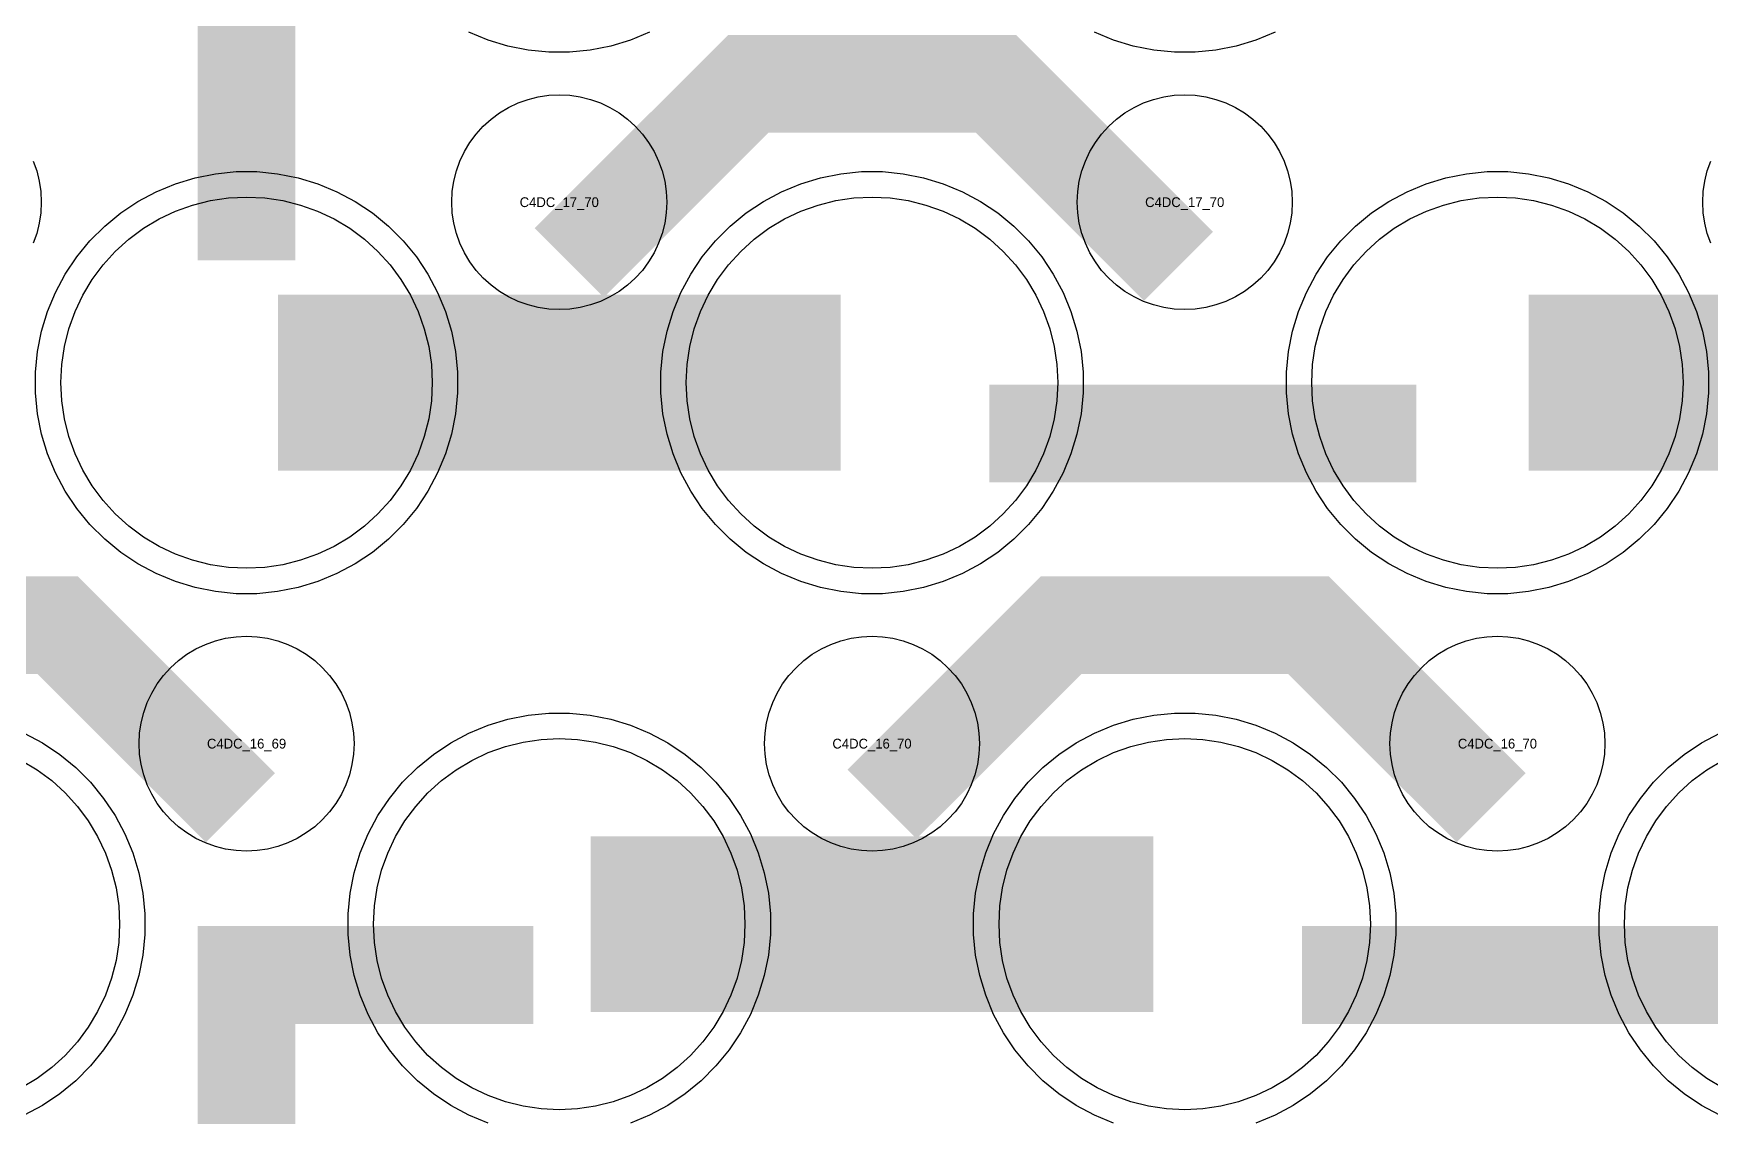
# Model space of a CAD drawing. Extents: x -11880 to 11880, y -14992 to 14992.
# Drawn here: x 10265.5 to 10694.5, y -12671.8 to -12394.6 of the extents above; entities that cross this region are included whole.
import ezdxf
from ezdxf.enums import TextEntityAlignment as Align

# ---------------------------------------------------------------- set-up
doc = ezdxf.new("R2010")
doc.units = 0
doc.header["$MEASUREMENT"] = 0
for name, color, linetype in [('GDS_775_DT_237', 138, 'CONTINUOUS'), ('RDL1_FS', 34, 'CONTINUOUS'), ('RDL_BS', 160, 'CONTINUOUS')]:
    doc.layers.add(name, color=color, linetype=linetype)

msp = doc.modelspace()

# ---------------------------------------------------------------- linework, layer by layer
at = {"layer": 'RDL1_FS'}
for points in [[(10320, -12531.484), (10315.343, -12531.255), (10310.732, -12530.571), (10306.209, -12529.439), (10301.819, -12527.867), (10297.605, -12525.875), (10293.605, -12523.477), (10289.86, -12520.699), (10286.406, -12517.569), (10283.276, -12514.115), (10280.498, -12510.37), (10278.1, -12506.37), (10276.108, -12502.156), (10274.536, -12497.766), (10273.404, -12493.243), (10272.72, -12488.632), (10272.491, -12483.975), (10272.72, -12479.318), (10273.404, -12474.707), (10274.536, -12470.184), (10276.108, -12465.794), (10278.1, -12461.58), (10280.498, -12457.58), (10283.276, -12453.835), (10286.406, -12450.381), (10289.86, -12447.251), (10293.605, -12444.473), (10297.605, -12442.075), (10301.819, -12440.083), (10306.209, -12438.511), (10310.732, -12437.379), (10315.343, -12436.695), (10320, -12436.466), (10324.657, -12436.695), (10329.268, -12437.379), (10333.791, -12438.511), (10338.181, -12440.083), (10342.395, -12442.075), (10346.395, -12444.473), (10350.14, -12447.251), (10353.594, -12450.381), (10356.724, -12453.835), (10359.502, -12457.58), (10361.9, -12461.58), (10363.892, -12465.794), (10365.464, -12470.184), (10366.596, -12474.707), (10367.28, -12479.318), (10367.509, -12483.975), (10367.28, -12488.632), (10366.596, -12493.243), (10365.464, -12497.766), (10363.892, -12502.156), (10361.9, -12506.37), (10359.502, -12510.37), (10356.724, -12514.115), (10353.594, -12517.569), (10350.14, -12520.699), (10346.395, -12523.477), (10342.395, -12525.875), (10338.181, -12527.867), (10333.791, -12529.439), (10329.268, -12530.571), (10324.657, -12531.255)], [(10480, -12531.484), (10475.343, -12531.255), (10470.732, -12530.571), (10466.209, -12529.439), (10461.819, -12527.867), (10457.605, -12525.875), (10453.605, -12523.477), (10449.86, -12520.699), (10446.406, -12517.569), (10443.276, -12514.115), (10440.498, -12510.37), (10438.1, -12506.37), (10436.108, -12502.156), (10434.536, -12497.766), (10433.404, -12493.243), (10432.72, -12488.632), (10432.491, -12483.975), (10432.72, -12479.318), (10433.404, -12474.707), (10434.536, -12470.184), (10436.108, -12465.794), (10438.1, -12461.58), (10440.498, -12457.58), (10443.276, -12453.835), (10446.406, -12450.381), (10449.86, -12447.251), (10453.605, -12444.473), (10457.605, -12442.075), (10461.819, -12440.083), (10466.209, -12438.511), (10470.732, -12437.379), (10475.343, -12436.695), (10480, -12436.466), (10484.657, -12436.695), (10489.268, -12437.379), (10493.791, -12438.511), (10498.181, -12440.083), (10502.395, -12442.075), (10506.395, -12444.473), (10510.14, -12447.251), (10513.594, -12450.381), (10516.724, -12453.835), (10519.502, -12457.58), (10521.9, -12461.58), (10523.892, -12465.794), (10525.464, -12470.184), (10526.596, -12474.707), (10527.28, -12479.318), (10527.509, -12483.975), (10527.28, -12488.632), (10526.596, -12493.243), (10525.464, -12497.766), (10523.892, -12502.156), (10521.9, -12506.37), (10519.502, -12510.37), (10516.724, -12514.115), (10513.594, -12517.569), (10510.14, -12520.699), (10506.395, -12523.477), (10502.395, -12525.875), (10498.181, -12527.867), (10493.791, -12529.439), (10489.268, -12530.571), (10484.657, -12531.255)], [(10640, -12531.484), (10635.343, -12531.255), (10630.732, -12530.571), (10626.209, -12529.439), (10621.819, -12527.867), (10617.605, -12525.875), (10613.605, -12523.477), (10609.86, -12520.699), (10606.406, -12517.569), (10603.276, -12514.115), (10600.498, -12510.37), (10598.1, -12506.37), (10596.108, -12502.156), (10594.536, -12497.766), (10593.404, -12493.243), (10592.72, -12488.632), (10592.491, -12483.975), (10592.72, -12479.318), (10593.404, -12474.707), (10594.536, -12470.184), (10596.108, -12465.794), (10598.1, -12461.58), (10600.498, -12457.58), (10603.276, -12453.835), (10606.406, -12450.381), (10609.86, -12447.251), (10613.605, -12444.473), (10617.605, -12442.075), (10621.819, -12440.083), (10626.209, -12438.511), (10630.732, -12437.379), (10635.343, -12436.695), (10640, -12436.466), (10644.657, -12436.695), (10649.268, -12437.379), (10653.791, -12438.511), (10658.181, -12440.083), (10662.395, -12442.075), (10666.395, -12444.473), (10670.14, -12447.251), (10673.594, -12450.381), (10676.724, -12453.835), (10679.502, -12457.58), (10681.9, -12461.58), (10683.892, -12465.794), (10685.464, -12470.184), (10686.596, -12474.707), (10687.28, -12479.318), (10687.509, -12483.975), (10687.28, -12488.632), (10686.596, -12493.243), (10685.464, -12497.766), (10683.892, -12502.156), (10681.9, -12506.37), (10679.502, -12510.37), (10676.724, -12514.115), (10673.594, -12517.569), (10670.14, -12520.699), (10666.395, -12523.477), (10662.395, -12525.875), (10658.181, -12527.867), (10653.791, -12529.439), (10649.268, -12530.571), (10644.657, -12531.255)], [(10400, -12670.049), (10395.343, -12669.82), (10390.732, -12669.136), (10386.209, -12668.004), (10381.819, -12666.432), (10377.605, -12664.44), (10373.605, -12662.042), (10369.86, -12659.264), (10366.406, -12656.134), (10363.276, -12652.68), (10360.498, -12648.935), (10358.1, -12644.935), (10356.108, -12640.721), (10354.536, -12636.331), (10353.404, -12631.808), (10352.72, -12627.197), (10352.491, -12622.54), (10352.72, -12617.883), (10353.404, -12613.272), (10354.536, -12608.749), (10356.108, -12604.359), (10358.1, -12600.145), (10360.498, -12596.145), (10363.276, -12592.4), (10366.406, -12588.946), (10369.86, -12585.816), (10373.605, -12583.038), (10377.605, -12580.64), (10381.819, -12578.648), (10386.209, -12577.076), (10390.732, -12575.944), (10395.343, -12575.26), (10400, -12575.031), (10404.657, -12575.26), (10409.268, -12575.944), (10413.791, -12577.076), (10418.181, -12578.648), (10422.395, -12580.64), (10426.395, -12583.038), (10430.14, -12585.816), (10433.594, -12588.946), (10436.724, -12592.4), (10439.502, -12596.145), (10441.9, -12600.145), (10443.892, -12604.359), (10445.464, -12608.749), (10446.596, -12613.272), (10447.28, -12617.883), (10447.509, -12622.54), (10447.28, -12627.197), (10446.596, -12631.808), (10445.464, -12636.331), (10443.892, -12640.721), (10441.9, -12644.935), (10439.502, -12648.935), (10436.724, -12652.68), (10433.594, -12656.134), (10430.14, -12659.264), (10426.395, -12662.042), (10422.395, -12664.44), (10418.181, -12666.432), (10413.791, -12668.004), (10409.268, -12669.136), (10404.657, -12669.82)], [(10560, -12670.049), (10555.343, -12669.82), (10550.732, -12669.136), (10546.209, -12668.004), (10541.819, -12666.432), (10537.605, -12664.44), (10533.605, -12662.042), (10529.86, -12659.264), (10526.406, -12656.134), (10523.276, -12652.68), (10520.498, -12648.935), (10518.1, -12644.935), (10516.108, -12640.721), (10514.536, -12636.331), (10513.404, -12631.808), (10512.72, -12627.197), (10512.491, -12622.54), (10512.72, -12617.883), (10513.404, -12613.272), (10514.536, -12608.749), (10516.108, -12604.359), (10518.1, -12600.145), (10520.498, -12596.145), (10523.276, -12592.4), (10526.406, -12588.946), (10529.86, -12585.816), (10533.605, -12583.038), (10537.605, -12580.64), (10541.819, -12578.648), (10546.209, -12577.076), (10550.732, -12575.944), (10555.343, -12575.26), (10560, -12575.031), (10564.657, -12575.26), (10569.268, -12575.944), (10573.791, -12577.076), (10578.181, -12578.648), (10582.395, -12580.64), (10586.395, -12583.038), (10590.14, -12585.816), (10593.594, -12588.946), (10596.724, -12592.4), (10599.502, -12596.145), (10601.9, -12600.145), (10603.892, -12604.359), (10605.464, -12608.749), (10606.596, -12613.272), (10607.28, -12617.883), (10607.509, -12622.54), (10607.28, -12627.197), (10606.596, -12631.808), (10605.464, -12636.331), (10603.892, -12640.721), (10601.9, -12644.935), (10599.502, -12648.935), (10596.724, -12652.68), (10593.594, -12656.134), (10590.14, -12659.264), (10586.395, -12662.042), (10582.395, -12664.44), (10578.181, -12666.432), (10573.791, -12668.004), (10569.268, -12669.136), (10564.657, -12669.82)]]:
    msp.add_lwpolyline(points, close=True, dxfattribs=at)
for points in [[(10328.002, -12483.975, 45, 45, 0), (10400.002, -12483.975, 45, 45, 0)], [(10400.002, -12483.975, 45, 45, 0), (10472.002, -12483.975, 45, 45, 0)], [(10648.002, -12483.975, 45, 45, 0), (10720.002, -12483.975, 45, 45, 0)], [(10408.002, -12622.54, 45, 45, 0), (10480.002, -12622.54, 45, 45, 0)], [(10480.002, -12622.54, 45, 45, 0), (10552.002, -12622.54, 45, 45, 0)]]:
    msp.add_lwpolyline(points, format="xyseb", dxfattribs=at)
for points in [[(10262.395, -12580.64), (10266.395, -12583.038), (10270.14, -12585.816), (10273.594, -12588.946), (10276.724, -12592.4), (10279.502, -12596.145), (10281.9, -12600.145), (10283.892, -12604.359), (10285.464, -12608.749), (10286.596, -12613.272), (10287.28, -12617.883), (10287.509, -12622.54), (10287.28, -12627.197), (10286.596, -12631.808), (10285.464, -12636.331), (10283.892, -12640.721), (10281.9, -12644.935), (10279.502, -12648.935), (10276.724, -12652.68), (10273.594, -12656.134), (10270.14, -12659.264), (10266.395, -12662.042), (10262.395, -12664.44)], [(10697.605, -12664.44), (10693.605, -12662.042), (10689.86, -12659.264), (10686.406, -12656.134), (10683.276, -12652.68), (10680.498, -12648.935), (10678.1, -12644.935), (10676.108, -12640.721), (10674.536, -12636.331), (10673.404, -12631.808), (10672.72, -12627.197), (10672.491, -12622.54), (10672.72, -12617.883), (10673.404, -12613.272), (10674.536, -12608.749), (10676.108, -12604.359), (10678.1, -12600.145), (10680.498, -12596.145), (10683.276, -12592.4), (10686.406, -12588.946), (10689.86, -12585.816), (10693.605, -12583.038), (10697.605, -12580.64)]]:
    msp.add_lwpolyline(points, dxfattribs=at)
at = {"layer": 'RDL_BS'}
for points in [[(10320, -12452.705, 25, 25, 0), (10320, -12345.928, 25, 25, 0)], [(10320, -12452.705, 25, 25, 0), (10320, -12345.928, 25, 25, 0)], [(10402.562, -12453.289, 25, 25, 0), (10448.377, -12407.474, 25, 25, 0), (10481.93, -12407.474, 25, 25, 0)], [(10558.401, -12454.188, 25, 25, 0), (10511.687, -12407.474, 25, 25, 0), (10481.929, -12407.474, 25, 25, 0)], [(10510.016, -12496.988, 25, 25, 0), (10619.281, -12496.988, 25, 25, 0)], [(10318.401, -12592.753, 25, 25, 0), (10271.687, -12546.039, 25, 25, 0), (10241.929, -12546.039, 25, 25, 0)], [(10482.562, -12591.854, 25, 25, 0), (10528.377, -12546.039, 25, 25, 0), (10561.93, -12546.039, 25, 25, 0)], [(10638.401, -12592.753, 25, 25, 0), (10591.687, -12546.039, 25, 25, 0), (10561.929, -12546.039, 25, 25, 0)], [(10320, -12729.83, 25, 25, 0), (10320, -12623.053, 25, 25, 0)], [(10320, -12729.83, 25, 25, 0), (10320, -12623.053, 25, 25, 0)], [(10307.5, -12635.553, 25, 25, 0), (10372.167, -12635.553, 25, 25, 0)], [(10307.5, -12635.553, 25, 25, 0), (10393.333, -12635.553, 25, 25, 0)], [(10590.016, -12635.553, 25, 25, 0), (10699.281, -12635.553, 25, 25, 0)]]:
    msp.add_lwpolyline(points, format="xyseb", dxfattribs=at)
for points in [[(10423.115, -12394.285), (10418.205, -12396.316), (10413.165, -12397.847), (10407.938, -12398.893), (10402.644, -12399.41), (10397.356, -12399.41), (10392.062, -12398.893), (10386.835, -12397.847), (10381.795, -12396.316), (10376.885, -12394.285)], [(10583.115, -12394.285), (10578.205, -12396.316), (10573.165, -12397.847), (10567.938, -12398.893), (10562.644, -12399.41), (10557.356, -12399.41), (10552.062, -12398.893), (10546.835, -12397.847), (10541.795, -12396.316), (10536.885, -12394.285)], [(10265.402, -12427.268), (10266.309, -12429.803), (10266.966, -12432.422), (10267.362, -12435.094), (10267.494, -12437.787), (10267.362, -12440.48), (10266.966, -12443.152), (10266.309, -12445.771), (10265.402, -12448.306)], [(10694.598, -12448.306), (10693.691, -12445.771), (10693.034, -12443.152), (10692.638, -12440.48), (10692.506, -12437.787), (10692.638, -12435.094), (10693.034, -12432.422), (10693.691, -12429.803), (10694.598, -12427.268)], [(10381.795, -12673.446), (10376.885, -12671.415), (10372.223, -12668.923), (10367.809, -12665.976), (10363.708, -12662.614), (10359.926, -12658.832), (10356.564, -12654.731), (10353.617, -12650.317), (10351.125, -12645.655), (10349.094, -12640.745), (10347.563, -12635.705), (10346.517, -12630.478), (10346, -12625.184), (10346, -12619.896), (10346.517, -12614.602), (10347.563, -12609.375), (10349.094, -12604.335), (10351.125, -12599.425), (10353.617, -12594.763), (10356.564, -12590.349), (10359.926, -12586.248), (10363.708, -12582.466), (10367.809, -12579.104), (10372.223, -12576.157), (10376.885, -12573.665), (10381.795, -12571.634), (10386.835, -12570.103), (10392.062, -12569.057), (10397.356, -12568.54), (10402.644, -12568.54), (10407.938, -12569.057), (10413.165, -12570.103), (10418.205, -12571.634), (10423.115, -12573.665), (10427.777, -12576.157), (10432.191, -12579.104), (10436.292, -12582.466), (10440.074, -12586.248), (10443.436, -12590.349), (10446.383, -12594.763), (10448.875, -12599.425), (10450.906, -12604.335), (10452.437, -12609.375), (10453.483, -12614.602), (10454, -12619.896), (10454, -12625.184), (10453.483, -12630.478), (10452.437, -12635.705), (10450.906, -12640.745), (10448.875, -12645.655), (10446.383, -12650.317), (10443.436, -12654.731), (10440.074, -12658.832), (10436.292, -12662.614), (10432.191, -12665.976), (10427.777, -12668.923), (10423.115, -12671.415), (10418.205, -12673.446)], [(10541.795, -12673.446), (10536.885, -12671.415), (10532.223, -12668.923), (10527.809, -12665.976), (10523.708, -12662.614), (10519.926, -12658.832), (10516.564, -12654.731), (10513.617, -12650.317), (10511.125, -12645.655), (10509.094, -12640.745), (10507.563, -12635.705), (10506.517, -12630.478), (10506, -12625.184), (10506, -12619.896), (10506.517, -12614.602), (10507.563, -12609.375), (10509.094, -12604.335), (10511.125, -12599.425), (10513.617, -12594.763), (10516.564, -12590.349), (10519.926, -12586.248), (10523.708, -12582.466), (10527.809, -12579.104), (10532.223, -12576.157), (10536.885, -12573.665), (10541.795, -12571.634), (10546.835, -12570.103), (10552.062, -12569.057), (10557.356, -12568.54), (10562.644, -12568.54), (10567.938, -12569.057), (10573.165, -12570.103), (10578.205, -12571.634), (10583.115, -12573.665), (10587.777, -12576.157), (10592.191, -12579.104), (10596.292, -12582.466), (10600.074, -12586.248), (10603.436, -12590.349), (10606.383, -12594.763), (10608.875, -12599.425), (10610.906, -12604.335), (10612.437, -12609.375), (10613.483, -12614.602), (10614, -12619.896), (10614, -12625.184), (10613.483, -12630.478), (10612.437, -12635.705), (10610.906, -12640.745), (10608.875, -12645.655), (10606.383, -12650.317), (10603.436, -12654.731), (10600.074, -12658.832), (10596.292, -12662.614), (10592.191, -12665.976), (10587.777, -12668.923), (10583.115, -12671.415), (10578.205, -12673.446)], [(10263.115, -12573.665), (10267.777, -12576.157), (10272.191, -12579.104), (10276.292, -12582.466), (10280.074, -12586.248), (10283.436, -12590.349), (10286.383, -12594.763), (10288.875, -12599.425), (10290.906, -12604.335), (10292.437, -12609.375), (10293.483, -12614.602), (10294, -12619.896), (10294, -12625.184), (10293.483, -12630.478), (10292.437, -12635.705), (10290.906, -12640.745), (10288.875, -12645.655), (10286.383, -12650.317), (10283.436, -12654.731), (10280.074, -12658.832), (10276.292, -12662.614), (10272.191, -12665.976), (10267.777, -12668.923), (10263.115, -12671.415)], [(10696.885, -12671.415), (10692.223, -12668.923), (10687.809, -12665.976), (10683.708, -12662.614), (10679.926, -12658.832), (10676.564, -12654.731), (10673.617, -12650.317), (10671.125, -12645.655), (10669.094, -12640.745), (10667.563, -12635.705), (10666.517, -12630.478), (10666, -12625.184), (10666, -12619.896), (10666.517, -12614.602), (10667.563, -12609.375), (10669.094, -12604.335), (10671.125, -12599.425), (10673.617, -12594.763), (10676.564, -12590.349), (10679.926, -12586.248), (10683.708, -12582.466), (10687.809, -12579.104), (10692.223, -12576.157), (10696.885, -12573.665)]]:
    msp.add_lwpolyline(points, dxfattribs=at)
for points in [[(10400, -12465.281), (10397.307, -12465.149), (10394.635, -12464.753), (10392.016, -12464.096), (10389.481, -12463.189), (10387.044, -12462.037), (10384.72, -12460.644), (10382.557, -12459.041), (10380.558, -12457.229), (10378.746, -12455.23), (10377.143, -12453.067), (10375.75, -12450.743), (10374.598, -12448.306), (10373.691, -12445.771), (10373.034, -12443.152), (10372.638, -12440.48), (10372.506, -12437.787), (10372.638, -12435.094), (10373.034, -12432.422), (10373.691, -12429.803), (10374.598, -12427.268), (10375.75, -12424.831), (10377.143, -12422.507), (10378.746, -12420.344), (10380.558, -12418.345), (10382.557, -12416.533), (10384.72, -12414.93), (10387.044, -12413.537), (10389.481, -12412.385), (10392.016, -12411.478), (10394.635, -12410.821), (10397.307, -12410.425), (10400, -12410.293), (10402.693, -12410.425), (10405.365, -12410.821), (10407.984, -12411.478), (10410.519, -12412.385), (10412.956, -12413.537), (10415.28, -12414.93), (10417.443, -12416.533), (10419.442, -12418.345), (10421.254, -12420.344), (10422.857, -12422.507), (10424.25, -12424.831), (10425.402, -12427.268), (10426.309, -12429.803), (10426.966, -12432.422), (10427.362, -12435.094), (10427.494, -12437.787), (10427.362, -12440.48), (10426.966, -12443.152), (10426.309, -12445.771), (10425.402, -12448.306), (10424.25, -12450.743), (10422.857, -12453.067), (10421.254, -12455.23), (10419.442, -12457.229), (10417.443, -12459.041), (10415.28, -12460.644), (10412.956, -12462.037), (10410.519, -12463.189), (10407.984, -12464.096), (10405.365, -12464.753), (10402.693, -12465.149)], [(10560, -12465.281), (10557.307, -12465.149), (10554.635, -12464.753), (10552.016, -12464.096), (10549.481, -12463.189), (10547.044, -12462.037), (10544.72, -12460.644), (10542.557, -12459.041), (10540.558, -12457.229), (10538.746, -12455.23), (10537.143, -12453.067), (10535.75, -12450.743), (10534.598, -12448.306), (10533.691, -12445.771), (10533.034, -12443.152), (10532.638, -12440.48), (10532.506, -12437.787), (10532.638, -12435.094), (10533.034, -12432.422), (10533.691, -12429.803), (10534.598, -12427.268), (10535.75, -12424.831), (10537.143, -12422.507), (10538.746, -12420.344), (10540.558, -12418.345), (10542.557, -12416.533), (10544.72, -12414.93), (10547.044, -12413.537), (10549.481, -12412.385), (10552.016, -12411.478), (10554.635, -12410.821), (10557.307, -12410.425), (10560, -12410.293), (10562.693, -12410.425), (10565.365, -12410.821), (10567.984, -12411.478), (10570.519, -12412.385), (10572.956, -12413.537), (10575.28, -12414.93), (10577.443, -12416.533), (10579.442, -12418.345), (10581.254, -12420.344), (10582.857, -12422.507), (10584.25, -12424.831), (10585.402, -12427.268), (10586.309, -12429.803), (10586.966, -12432.422), (10587.362, -12435.094), (10587.494, -12437.787), (10587.362, -12440.48), (10586.966, -12443.152), (10586.309, -12445.771), (10585.402, -12448.306), (10584.25, -12450.743), (10582.857, -12453.067), (10581.254, -12455.23), (10579.442, -12457.229), (10577.443, -12459.041), (10575.28, -12460.644), (10572.956, -12462.037), (10570.519, -12463.189), (10567.984, -12464.096), (10565.365, -12464.753), (10562.693, -12465.149)], [(10317.356, -12537.975), (10312.062, -12537.458), (10306.835, -12536.412), (10301.795, -12534.881), (10296.885, -12532.85), (10292.223, -12530.358), (10287.809, -12527.411), (10283.708, -12524.049), (10279.926, -12520.267), (10276.564, -12516.166), (10273.617, -12511.752), (10271.125, -12507.09), (10269.094, -12502.18), (10267.563, -12497.14), (10266.517, -12491.913), (10266, -12486.619), (10266, -12481.331), (10266.517, -12476.037), (10267.563, -12470.81), (10269.094, -12465.77), (10271.125, -12460.86), (10273.617, -12456.198), (10276.564, -12451.784), (10279.926, -12447.683), (10283.708, -12443.901), (10287.809, -12440.539), (10292.223, -12437.592), (10296.885, -12435.1), (10301.795, -12433.069), (10306.835, -12431.538), (10312.062, -12430.492), (10317.356, -12429.975), (10322.644, -12429.975), (10327.938, -12430.492), (10333.165, -12431.538), (10338.205, -12433.069), (10343.115, -12435.1), (10347.777, -12437.592), (10352.191, -12440.539), (10356.292, -12443.901), (10360.074, -12447.683), (10363.436, -12451.784), (10366.383, -12456.198), (10368.875, -12460.86), (10370.906, -12465.77), (10372.437, -12470.81), (10373.483, -12476.037), (10374, -12481.331), (10374, -12486.619), (10373.483, -12491.913), (10372.437, -12497.14), (10370.906, -12502.18), (10368.875, -12507.09), (10366.383, -12511.752), (10363.436, -12516.166), (10360.074, -12520.267), (10356.292, -12524.049), (10352.191, -12527.411), (10347.777, -12530.358), (10343.115, -12532.85), (10338.205, -12534.881), (10333.165, -12536.412), (10327.938, -12537.458), (10322.644, -12537.975)], [(10477.356, -12537.975), (10472.062, -12537.458), (10466.835, -12536.412), (10461.795, -12534.881), (10456.885, -12532.85), (10452.223, -12530.358), (10447.809, -12527.411), (10443.708, -12524.049), (10439.926, -12520.267), (10436.564, -12516.166), (10433.617, -12511.752), (10431.125, -12507.09), (10429.094, -12502.18), (10427.563, -12497.14), (10426.517, -12491.913), (10426, -12486.619), (10426, -12481.331), (10426.517, -12476.037), (10427.563, -12470.81), (10429.094, -12465.77), (10431.125, -12460.86), (10433.617, -12456.198), (10436.564, -12451.784), (10439.926, -12447.683), (10443.708, -12443.901), (10447.809, -12440.539), (10452.223, -12437.592), (10456.885, -12435.1), (10461.795, -12433.069), (10466.835, -12431.538), (10472.062, -12430.492), (10477.356, -12429.975), (10482.644, -12429.975), (10487.938, -12430.492), (10493.165, -12431.538), (10498.205, -12433.069), (10503.115, -12435.1), (10507.777, -12437.592), (10512.191, -12440.539), (10516.292, -12443.901), (10520.074, -12447.683), (10523.436, -12451.784), (10526.383, -12456.198), (10528.875, -12460.86), (10530.906, -12465.77), (10532.437, -12470.81), (10533.483, -12476.037), (10534, -12481.331), (10534, -12486.619), (10533.483, -12491.913), (10532.437, -12497.14), (10530.906, -12502.18), (10528.875, -12507.09), (10526.383, -12511.752), (10523.436, -12516.166), (10520.074, -12520.267), (10516.292, -12524.049), (10512.191, -12527.411), (10507.777, -12530.358), (10503.115, -12532.85), (10498.205, -12534.881), (10493.165, -12536.412), (10487.938, -12537.458), (10482.644, -12537.975)], [(10637.356, -12537.975), (10632.062, -12537.458), (10626.835, -12536.412), (10621.795, -12534.881), (10616.885, -12532.85), (10612.223, -12530.358), (10607.809, -12527.411), (10603.708, -12524.049), (10599.926, -12520.267), (10596.564, -12516.166), (10593.617, -12511.752), (10591.125, -12507.09), (10589.094, -12502.18), (10587.563, -12497.14), (10586.517, -12491.913), (10586, -12486.619), (10586, -12481.331), (10586.517, -12476.037), (10587.563, -12470.81), (10589.094, -12465.77), (10591.125, -12460.86), (10593.617, -12456.198), (10596.564, -12451.784), (10599.926, -12447.683), (10603.708, -12443.901), (10607.809, -12440.539), (10612.223, -12437.592), (10616.885, -12435.1), (10621.795, -12433.069), (10626.835, -12431.538), (10632.062, -12430.492), (10637.356, -12429.975), (10642.644, -12429.975), (10647.938, -12430.492), (10653.165, -12431.538), (10658.205, -12433.069), (10663.115, -12435.1), (10667.777, -12437.592), (10672.191, -12440.539), (10676.292, -12443.901), (10680.074, -12447.683), (10683.436, -12451.784), (10686.383, -12456.198), (10688.875, -12460.86), (10690.906, -12465.77), (10692.437, -12470.81), (10693.483, -12476.037), (10694, -12481.331), (10694, -12486.619), (10693.483, -12491.913), (10692.437, -12497.14), (10690.906, -12502.18), (10688.875, -12507.09), (10686.383, -12511.752), (10683.436, -12516.166), (10680.074, -12520.267), (10676.292, -12524.049), (10672.191, -12527.411), (10667.777, -12530.358), (10663.115, -12532.85), (10658.205, -12534.881), (10653.165, -12536.412), (10647.938, -12537.458), (10642.644, -12537.975)], [(10320, -12603.846), (10317.307, -12603.714), (10314.635, -12603.318), (10312.016, -12602.661), (10309.481, -12601.754), (10307.044, -12600.602), (10304.72, -12599.209), (10302.557, -12597.606), (10300.558, -12595.794), (10298.746, -12593.795), (10297.143, -12591.632), (10295.75, -12589.308), (10294.598, -12586.871), (10293.691, -12584.336), (10293.034, -12581.717), (10292.638, -12579.045), (10292.506, -12576.352), (10292.638, -12573.659), (10293.034, -12570.987), (10293.691, -12568.368), (10294.598, -12565.833), (10295.75, -12563.396), (10297.143, -12561.072), (10298.746, -12558.909), (10300.558, -12556.91), (10302.557, -12555.098), (10304.72, -12553.495), (10307.044, -12552.102), (10309.481, -12550.95), (10312.016, -12550.043), (10314.635, -12549.386), (10317.307, -12548.99), (10320, -12548.858), (10322.693, -12548.99), (10325.365, -12549.386), (10327.984, -12550.043), (10330.519, -12550.95), (10332.956, -12552.102), (10335.28, -12553.495), (10337.443, -12555.098), (10339.442, -12556.91), (10341.254, -12558.909), (10342.857, -12561.072), (10344.25, -12563.396), (10345.402, -12565.833), (10346.309, -12568.368), (10346.966, -12570.987), (10347.362, -12573.659), (10347.494, -12576.352), (10347.362, -12579.045), (10346.966, -12581.717), (10346.309, -12584.336), (10345.402, -12586.871), (10344.25, -12589.308), (10342.857, -12591.632), (10341.254, -12593.795), (10339.442, -12595.794), (10337.443, -12597.606), (10335.28, -12599.209), (10332.956, -12600.602), (10330.519, -12601.754), (10327.984, -12602.661), (10325.365, -12603.318), (10322.693, -12603.714)], [(10480, -12603.846), (10477.307, -12603.714), (10474.635, -12603.318), (10472.016, -12602.661), (10469.481, -12601.754), (10467.044, -12600.602), (10464.72, -12599.209), (10462.557, -12597.606), (10460.558, -12595.794), (10458.746, -12593.795), (10457.143, -12591.632), (10455.75, -12589.308), (10454.598, -12586.871), (10453.691, -12584.336), (10453.034, -12581.717), (10452.638, -12579.045), (10452.506, -12576.352), (10452.638, -12573.659), (10453.034, -12570.987), (10453.691, -12568.368), (10454.598, -12565.833), (10455.75, -12563.396), (10457.143, -12561.072), (10458.746, -12558.909), (10460.558, -12556.91), (10462.557, -12555.098), (10464.72, -12553.495), (10467.044, -12552.102), (10469.481, -12550.95), (10472.016, -12550.043), (10474.635, -12549.386), (10477.307, -12548.99), (10480, -12548.858), (10482.693, -12548.99), (10485.365, -12549.386), (10487.984, -12550.043), (10490.519, -12550.95), (10492.956, -12552.102), (10495.28, -12553.495), (10497.443, -12555.098), (10499.442, -12556.91), (10501.254, -12558.909), (10502.857, -12561.072), (10504.25, -12563.396), (10505.402, -12565.833), (10506.309, -12568.368), (10506.966, -12570.987), (10507.362, -12573.659), (10507.494, -12576.352), (10507.362, -12579.045), (10506.966, -12581.717), (10506.309, -12584.336), (10505.402, -12586.871), (10504.25, -12589.308), (10502.857, -12591.632), (10501.254, -12593.795), (10499.442, -12595.794), (10497.443, -12597.606), (10495.28, -12599.209), (10492.956, -12600.602), (10490.519, -12601.754), (10487.984, -12602.661), (10485.365, -12603.318), (10482.693, -12603.714)], [(10640, -12603.846), (10637.307, -12603.714), (10634.635, -12603.318), (10632.016, -12602.661), (10629.481, -12601.754), (10627.044, -12600.602), (10624.72, -12599.209), (10622.557, -12597.606), (10620.558, -12595.794), (10618.746, -12593.795), (10617.143, -12591.632), (10615.75, -12589.308), (10614.598, -12586.871), (10613.691, -12584.336), (10613.034, -12581.717), (10612.638, -12579.045), (10612.506, -12576.352), (10612.638, -12573.659), (10613.034, -12570.987), (10613.691, -12568.368), (10614.598, -12565.833), (10615.75, -12563.396), (10617.143, -12561.072), (10618.746, -12558.909), (10620.558, -12556.91), (10622.557, -12555.098), (10624.72, -12553.495), (10627.044, -12552.102), (10629.481, -12550.95), (10632.016, -12550.043), (10634.635, -12549.386), (10637.307, -12548.99), (10640, -12548.858), (10642.693, -12548.99), (10645.365, -12549.386), (10647.984, -12550.043), (10650.519, -12550.95), (10652.956, -12552.102), (10655.28, -12553.495), (10657.443, -12555.098), (10659.442, -12556.91), (10661.254, -12558.909), (10662.857, -12561.072), (10664.25, -12563.396), (10665.402, -12565.833), (10666.309, -12568.368), (10666.966, -12570.987), (10667.362, -12573.659), (10667.494, -12576.352), (10667.362, -12579.045), (10666.966, -12581.717), (10666.309, -12584.336), (10665.402, -12586.871), (10664.25, -12589.308), (10662.857, -12591.632), (10661.254, -12593.795), (10659.442, -12595.794), (10657.443, -12597.606), (10655.28, -12599.209), (10652.956, -12600.602), (10650.519, -12601.754), (10647.984, -12602.661), (10645.365, -12603.318), (10642.693, -12603.714)]]:
    msp.add_lwpolyline(points, close=True, dxfattribs=at)

# ---------------------------------------------------------------- texts
at = {"layer": 'GDS_775_DT_237'}
for s, p in [('C4DC_17_70', (10400, -12437.787)), ('C4DC_17_70', (10400, -12437.787)), ('C4DC_17_70', (10560, -12437.787)), ('C4DC_17_70', (10560, -12437.787)), ('C4DC_16_69', (10320, -12576.352)), ('C4DC_16_69', (10320, -12576.352)), ('C4DC_16_70', (10480, -12576.352)), ('C4DC_16_70', (10480, -12576.352)), ('C4DC_16_70', (10640, -12576.352)), ('C4DC_16_70', (10640, -12576.352))]:
    msp.add_text(s, height=2.5, dxfattribs=at).set_placement(p, align=Align.MIDDLE_CENTER)

doc.saveas('drawing.dxf')
